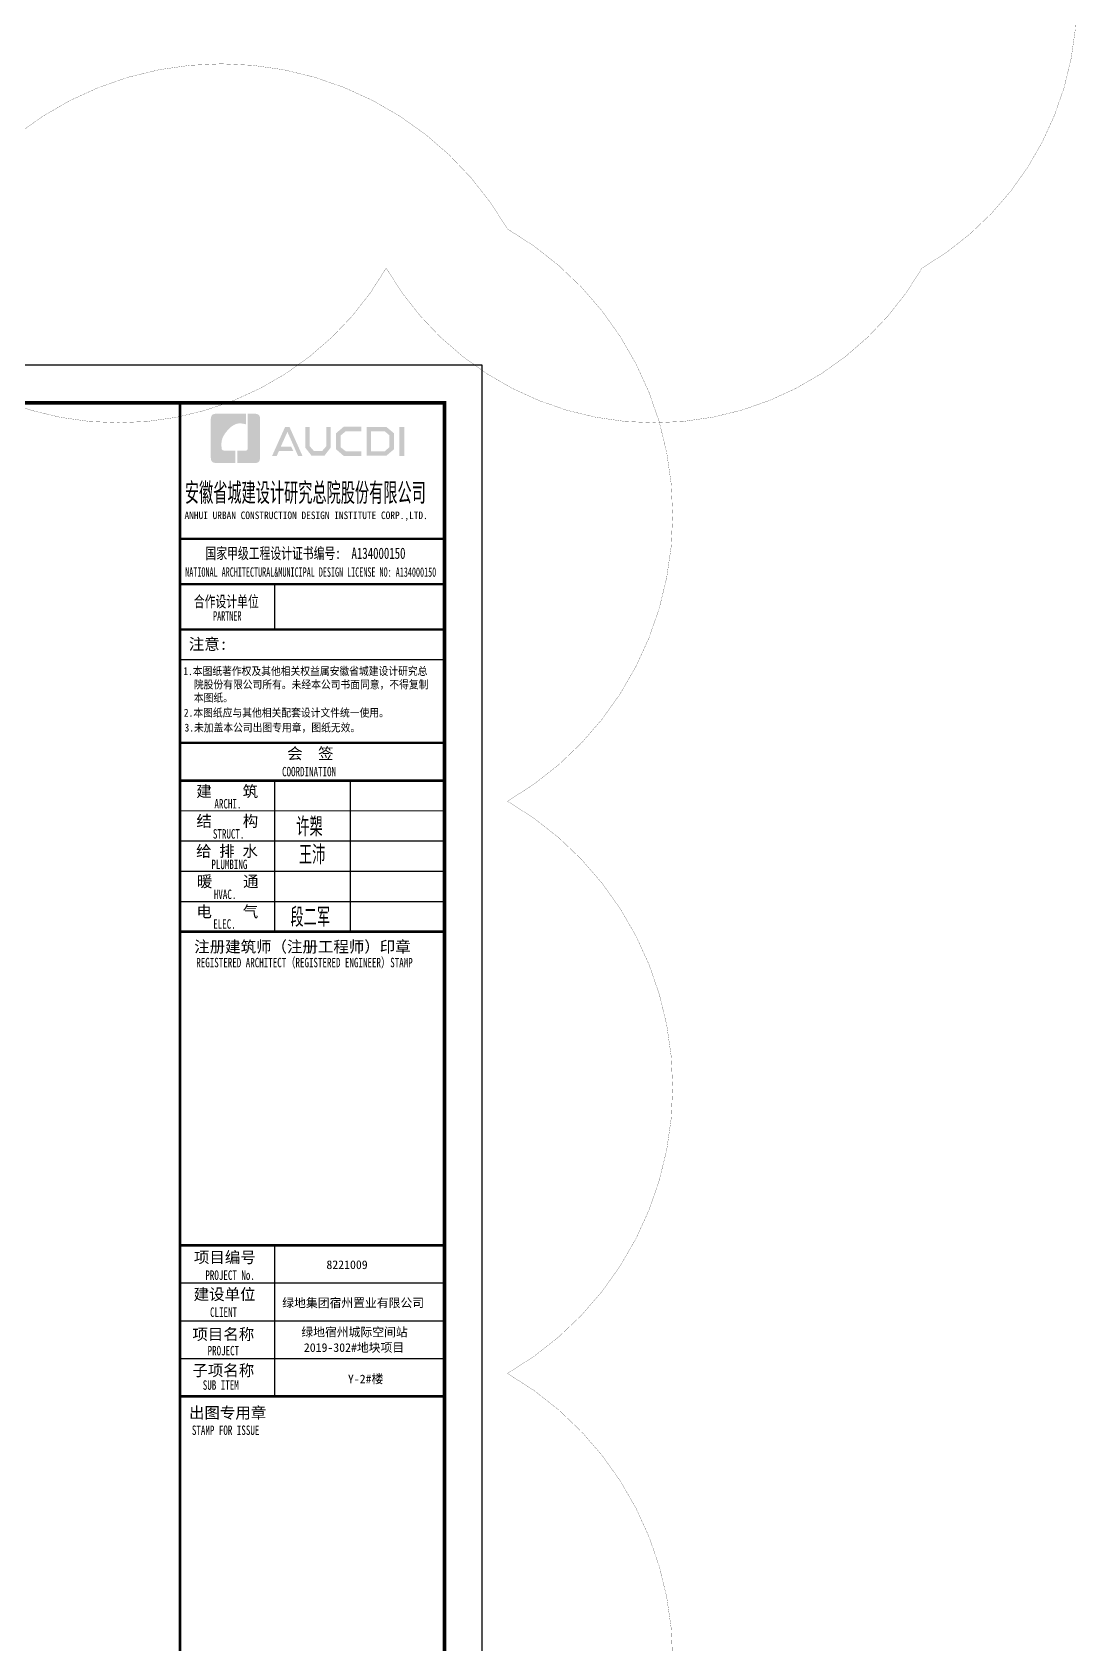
# Model space of a CAD drawing. Extents: x -461650 to 361314, y 245336 to 769729.
# Drawn here: x 160719 to 188364, y 287990 to 330643 of the extents above; entities that cross this region are included whole.
import ezdxf

# ---------------------------------------------------------------- set-up
doc = ezdxf.new("R2010")
doc.units = 0
doc.header["$LTSCALE"] = 1000
doc.layers.get('0').update_dxf_attribs({"linetype": 'CONTINUOUS'})
doc.layers.add('-TK', color=7, linetype='CONTINUOUS')
doc.layers.add('图签文字', color=4, linetype='CONTINUOUS')
doc.layers.add('图框', color=9, linetype='CONTINUOUS', lineweight=18)
doc.layers.add('图签', color=147, linetype='CONTINUOUS', lineweight=18)
doc.layers.add('审图修改', color=2, linetype='CONTINUOUS', plot=False)
doc.styles.add('HT', font='simhei.ttf')
doc.styles.add('宋体', font='', dxfattribs={"height": 50})
doc.styles.add('建筑图签-1', font='simhei.ttf', dxfattribs={"width": 0.7})
doc.styles.add('建筑图签-2', font='TXT.shx', dxfattribs={"width": 0.5, "bigfont": 'HZTXT.shx'})
doc.styles.get('宋体').set_extended_font_data('SimSun')

# ---------------------------------------------------------------- blocks, each defined once
blk = doc.blocks.new('院标1')
h = blk.add_hatch(color=150)
h.dxf.hatch_style = 1
edge = h.paths.add_edge_path()
edge.add_spline(control_points=[(116373, 648379), (116379, 648379), (116382, 648379), (116391, 648379), (116391, 648379), (116391, 648379), (116616, 648379), (116616, 648379), (116616, 648379), (116616, 648379), (116616, 648054), (116616, 648054), (116616, 648054), (116616, 648054), (116108, 648054), (116108, 648054), (116108, 648054), (116028, 648054), (115963, 648111), (115963, 648199), (115963, 648199), (115963, 648199), (115963, 649215), (115963, 649215), (115963, 649215), (115963, 649295), (116018, 649360), (116108, 649360), (116108, 649360), (116108, 649360), (116897, 649360), (116897, 649360), (116897, 649360), (116897, 649360), (116897, 649080), (116897, 649080), (116897, 649080), (116897, 649080), (116566, 649140), (116356, 648859), (116356, 648859), (116245, 648719), (116240, 648545), (116247, 648466), (116247, 648466), (116254, 648386), (116247, 648466), (116247, 648466), (116247, 648466), (116247, 648466), (116258, 648374), (116373, 648379)], knot_values=[0, 0, 0, 0, 0.071429, 0.071429, 0.071429, 0.107143, 0.142857, 0.142857, 0.142857, 0.178571, 0.214286, 0.214286, 0.214286, 0.25, 0.285714, 0.285714, 0.285714, 0.321429, 0.357143, 0.357143, 0.357143, 0.392857, 0.428571, 0.428571, 0.428571, 0.464286, 0.5, 0.5, 0.5, 0.535714, 0.571429, 0.571429, 0.571429, 0.607143, 0.642857, 0.642857, 0.642857, 0.678571, 0.714286, 0.714286, 0.714286, 0.75, 0.785714, 0.785714, 0.785714, 0.821429, 0.857143, 0.857143, 0.857143, 0.928571, 1, 1, 1, 1], degree=3, periodic=0)
h = blk.add_hatch(color=150)
h.dxf.hatch_style = 1
edge = h.paths.add_edge_path()
edge.add_spline(control_points=[(117268, 649215), (117268, 649215), (117268, 648199), (117268, 648199), (117268, 648199), (117268, 648114), (117212, 648054), (117123, 648054), (117123, 648054), (117123, 648054), (116663, 648054), (116663, 648054), (116663, 648054), (116663, 648054), (116663, 648379), (116663, 648379), (116663, 648379), (116663, 648379), (116865, 648379), (116865, 648379), (116865, 648379), (116907, 648379), (116941, 648413), (116941, 648455), (116941, 648455), (116941, 648455), (116941, 649360), (116941, 649360), (116941, 649360), (116941, 649360), (117123, 649360), (117123, 649360), (117123, 649360), (117204, 649360), (117268, 649306), (117268, 649215)], knot_values=[0, 0, 0, 0, 0.1, 0.1, 0.1, 0.15, 0.2, 0.2, 0.2, 0.25, 0.3, 0.3, 0.3, 0.35, 0.4, 0.4, 0.4, 0.45, 0.5, 0.5, 0.5, 0.55, 0.6, 0.6, 0.6, 0.65, 0.7, 0.7, 0.7, 0.75, 0.8, 0.8, 0.8, 0.9, 1, 1, 1, 1], degree=3, periodic=0)
blk = doc.blocks.new('A1')
at = {"layer": '图框'}
h = blk.add_hatch(color=256, dxfattribs=at)
h.paths.add_polyline_path([(81908, 57758), (82034, 57758), (82034, 56988), (81908, 56988)])
h.paths.add_polyline_path([(81156, 57642), (81156, 57116), (81516, 57116), (81640, 57223), (81640, 57541), (81520, 57642)], flags=16)
h.paths.add_polyline_path([(81038, 57760), (81038, 56998), (81560, 56998), (81759, 57168), (81759, 57596), (81563, 57760)])
h.paths.add_polyline_path([(80895, 57764), (80895, 57648), (80488, 57648), (80355, 57537), (80355, 57218), (80488, 57115), (80897, 57115), (80897, 56993), (80433, 56993), (80231, 57168), (80231, 57596), (80429, 57764)])
h.paths.add_polyline_path([(79412, 57762), (79532, 57762), (79532, 57251), (79646, 57120), (79857, 57120), (79971, 57251), (79971, 57762), (80085, 57762), (80085, 57214), (79921, 56997), (79583, 56997), (79412, 57216)])
h.paths.add_polyline_path([(78880, 57760), (78997, 57760), (79339, 56996), (79223, 56996), (78942, 57630), (78767, 57242), (79038, 57242), (79099, 57127), (78718, 57127), (78659, 56994), (78536, 56994)])
blk.add_lwpolyline([(0, 59400), (0, 0), (84100, 0), (84100, 59400)], close=True)
at = {"const_width": 100}
blk.add_lwpolyline([(2500, 58400), (2500, 1000), (83100, 1000), (83100, 58400)], close=True, dxfattribs=at)
at = {"layer": '图框'}
for p, q in [((76100, 54800), (83100, 54800)), ((76100, 54800), (83100, 54800)), ((76100, 53600), (83100, 53600))]:
    blk.add_line(p, q, dxfattribs=at)
for points, const_width in [([(76100, 1000), (76100, 58400)], 70), ([(76100, 54800), (83100, 54800)], 60), ([(76100, 53600), (83100, 53600)], 60), ([(76100, 53600), (83100, 53600)], 60), ([(78600, 53600), (78600, 52400)], 35), ([(76100, 52400), (83100, 52400)], 60), ([(76100, 52400), (83100, 52400)], 60), ([(76100, 51599), (83100, 51599)], 35), ([(76108, 49400), (83108, 49400)], 60), ([(76108, 48400), (83108, 48400)], 70), ([(76108, 48400), (83108, 48400)], 70), ([(78608, 48400), (78608, 44400)], 35), ([(80608, 48400), (80608, 44400)], 35), ([(76108, 47600), (83108, 47600)], 35), ([(76108, 46800), (83108, 46800)], 35), ([(76108, 46000), (83108, 46000)], 35), ([(76108, 45200), (83108, 45200)], 35), ([(76108, 44400), (83108, 44400)], 70), ([(76100, 36100), (83100, 36100)], 70), ([(76100, 36100), (83100, 36100)], 70), ([(78600, 32100), (78600, 36100)], 35), ([(76100, 35100), (83100, 35100)], 35), ([(76100, 34100), (83100, 34100)], 35), ([(76100, 33100), (83100, 33100)], 35), ([(83100, 32100), (76100, 32100)], 70)]:
    blk.add_lwpolyline(points, dxfattribs=dict(at, const_width=const_width))
blk.add_blockref('院标1', (-39049, -591249))
for s, height, style, width, p in [('ANHUI URBAN CONSTRUCTION DESIGN INSTITUTE CORP.,LTD.', 200, '建筑图签-1', 0.91, (76218, 55322)), ('NATIONAL ARCHITECTURAL&MUNICIPAL DESIGN LICENSE NO: A134000150', 250, '建筑图签-1', 0.6, (76237, 53795)), ('PARTNER', 250, '建筑图签-1', 0.6, (76975, 52634)), ('1.本图纸著作权及其他相关权益属安徽省城建设计研究总', 210, 'HT', 0.88, (76186, 51193)), ('院股份有限公司所有。未经本公司书面同意，不得复制', 210, 'HT', 0.88, (76465, 50839)), (' 2.本图纸应与其他相关配套设计文件统一使用。 ', 210, 'HT', 0.88, (76075, 50092)), ('本图纸。', 210, 'HT', 0.88, (76465, 50489)), ('3.未加盖本公司出图专用章，图纸无效。', 210, 'HT', 0.88, (76218, 49698)), ('COORDINATION', 250, '建筑图签-1', 0.7, (78800, 48513)), ('ARCHI.', 250, '建筑图签-1', 0.7, (77009, 47662)), ('STRUCT.', 250, '建筑图签-1', 0.7, (76970, 46865)), ('PLUMBING', 250, '建筑图签-1', 0.7, (76929, 46058)), ('HVAC.', 250, '建筑图签-1', 0.7, (76994, 45265)), ('ELEC.', 250, '建筑图签-1', 0.7, (76978, 44480)), ('REGISTERED ARCHITECT（REGISTERED ENGINEER）STAMP', 250, '建筑图签-1', 0.7, (76529, 43459)), ('PROJECT No.', 250, '建筑图签-1', 0.7, (76770, 35185, -1799)), ('CLIENT', 250, '建筑图签-1', 0.7, (76894, 34206)), ('PROJECT', 250, '建筑图签-1', 0.7, (76829, 33187)), ('SUB ITEM', 250, '建筑图签-1', 0.7, (76702, 32276)), ('STAMP FOR ISSUE', 250, '建筑图签-1', 0.7, (76413, 31081))]:
    blk.add_text(s, height=height, dxfattribs=dict(at, style=style, width=width)).set_placement(p)
at = {"layer": '图签', "color": 2, "style": '宋体'}
for s, height, p in [('8221009', 229.3, (79974, 35472)), ('绿地集团宿州置业有限公司', 229.34, (78805, 34462)), ('绿地宿州城际空间站', 229.3, (79310, 33688)), ('2019-302#地块项目', 229.34, (79377, 33279)), ('Y-2#楼', 229.3, (80543, 32448))]:
    blk.add_text(s, height=height, dxfattribs=at).set_placement(p)
at = {"layer": '图签文字', "color": 7, "style": '建筑图签-1'}
for s, height, width, p in [('安徽省城建设计研究总院股份有限公司', 500, 0.55, (76228, 55777)), ('国家甲级工程设计证书编号:  A134000150', 300, 0.7, (76772, 54267)), ('合作设计单位', 300, 0.7, (76465, 52990))]:
    blk.add_text(s, height=height, dxfattribs=dict(at, width=width)).set_placement(p)
for s, p in [('注意:', (76331, 51863)), ('会  签', (78935, 48968)), ('建    筑', (76530, 47967)), ('结    构', (76534, 47179)), ('给 排 水', (76525, 46385)), ('暖    通', (76543, 45582)), ('电    气', (76533, 44782)), ('注册建筑师（注册工程师）印章', (76475, 43854)), ('项目编号', (76468, 35632)), ('建设单位', (76460, 34655)), ('项目名称', (76427, 33597)), ('子项名称', (76427, 32640)), ('出图专用章', (76336, 31518))]:
    blk.add_text(s, height=300, dxfattribs=at).set_placement(p)
at = {"layer": '图签文字', "color": 1, "style": '建筑图签-2', "width": 0.7}
for s, p in [('许槊', (79175, 46928)), ('王沛', (79246, 46187)), ('段二军', (79021, 44532))]:
    blk.add_text(s, height=500, dxfattribs=at).set_placement(p)

msp = doc.modelspace()

# ---------------------------------------------------------------- linework, layer by layer
at = {"layer": '审图修改', "const_width": 5}
for points in [[(184268.43, 338579.36, -0.57735027), (184268.43, 324399.17, -0.57735027), (170088.24, 324399.17, -0.57735027), (155908.06, 324399.17, -0.57735027), (141727.87, 324399.17, -0.57735027), (127547.68, 324399.17, -0.57735027), (113367.5, 324399.17, -0.57735027), (99187.31, 324399.17, -0.57735027), (85007.12, 324399.17, -0.57735027), (85007.12, 338579.36, -0.57735027)], [(82427.54, 325435.34, -0.57735027), (97572.5, 325435.34, -0.57735027), (112717.46, 325435.34, -0.57735027), (127862.43, 325435.34, -0.57735027), (143007.39, 325435.34, -0.57735027), (158152.35, 325435.34, -0.57735027), (173297.32, 325435.34, -0.57735027), (173297.32, 310290.38, -0.57735027), (173297.32, 295145.42, -0.57735027), (173297.32, 280000.46, -0.57735027), (173297.32, 264855.49, -0.57735027), (173297.32, 249710.53, -0.57735027), (158152.35, 249710.53, -0.57735027), (143007.39, 249710.53, -0.57735027), (127862.43, 249710.53, -0.57735027), (112717.46, 249710.53, -0.57735027), (97572.5, 249710.53, -0.57735027), (82427.54, 249710.53, -0.57735027), (82427.54, 264855.49, -0.57735027), (82427.54, 280000.46, -0.57735027), (82427.54, 295145.42, -0.57735027), (82427.54, 310290.38, -0.57735027), (82427.54, 325435.34, -0.57735027), (82427.54, 325435.34, -0.57735027)]]:
    msp.add_lwpolyline(points, format="xyb", dxfattribs=at)

# ---------------------------------------------------------------- block references
at = {"layer": '-TK'}
msp.add_blockref('A1', (88531.26, 262435.55), dxfattribs=at)

doc.saveas('drawing.dxf')
